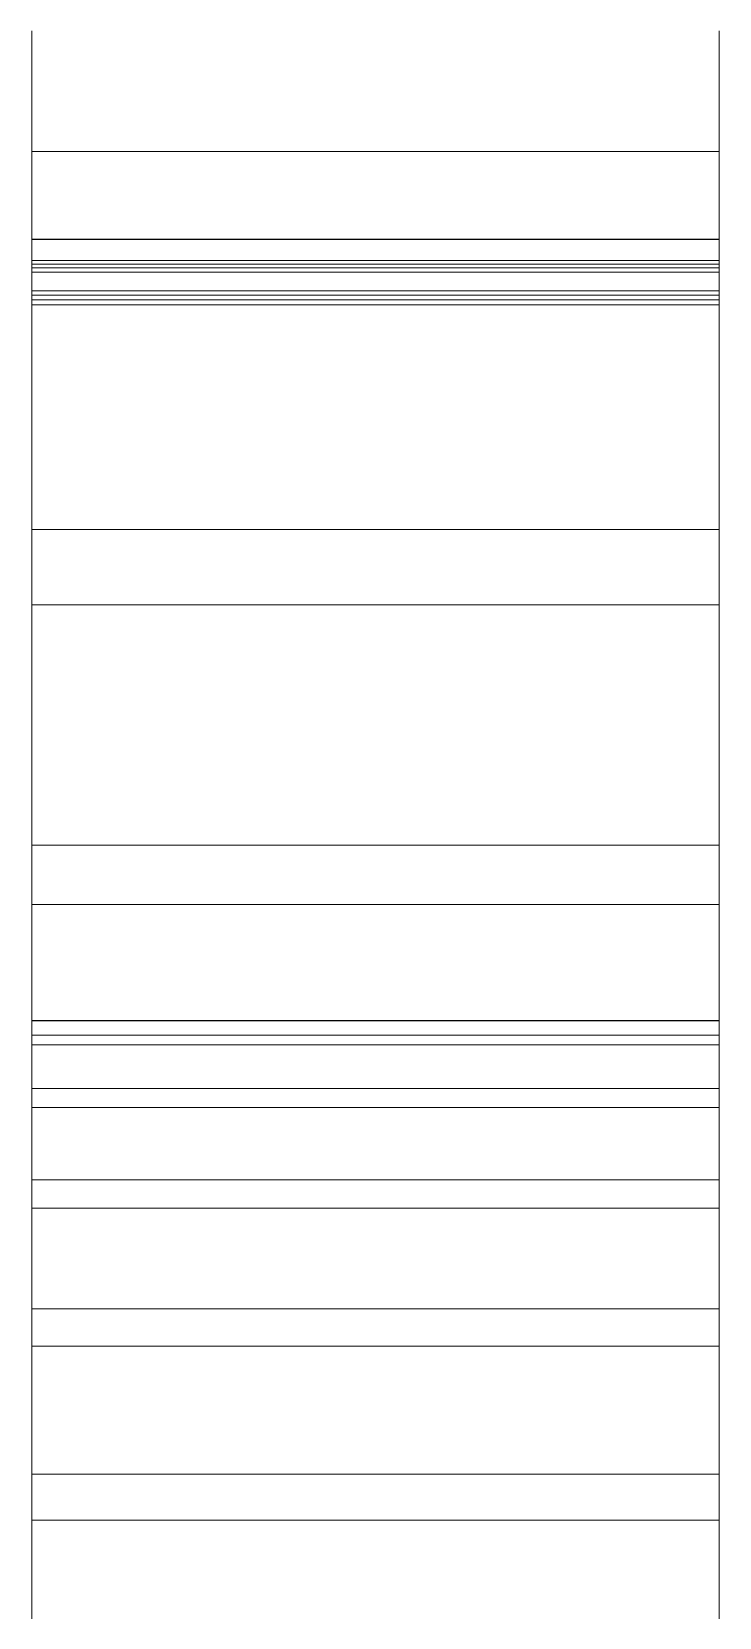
# Model space of a CAD drawing. Header units: millimetres. Extents: x 278858 to 279223, y 218711 to 219074.
# Drawn here: x 279152.13 to 279157.13, y 218902.49 to 218914.02 of the extents above; entities that cross this region are included whole.
import ezdxf

# ---------------------------------------------------------------- set-up
doc = ezdxf.new("R2010")
doc.units = ezdxf.units.MM
doc.header["$LTSCALE"] = 2
doc.layers.add('AM_9', color=251, linetype='Continuous', lineweight=15)

msp = doc.modelspace()

# ---------------------------------------------------------------- linework, layer by layer
at = {"layer": 'AM_9'}
for p, q in [((279152.131, 218913.991), (279152.131, 218914.028)), ((279152.131, 218913.953), (279152.131, 218913.991)), ((279157.131, 218914.028), (279157.131, 218913.991)), ((279157.131, 218913.991), (279157.131, 218913.953)), ((279152.131, 218913.913), (279152.131, 218913.953)), ((279152.131, 218913.872), (279152.131, 218913.913)), ((279152.131, 218913.83), (279152.131, 218913.872)), ((279157.131, 218913.953), (279157.131, 218913.913)), ((279157.131, 218913.913), (279157.131, 218913.872)), ((279157.131, 218913.872), (279157.131, 218913.83)), ((279152.131, 218913.786), (279152.131, 218913.83)), ((279152.131, 218913.741), (279152.131, 218913.786)), ((279152.131, 218913.695), (279152.131, 218913.741)), ((279157.131, 218913.83), (279157.131, 218913.786)), ((279157.131, 218913.786), (279157.131, 218913.741)), ((279157.131, 218913.741), (279157.131, 218913.695)), ((279152.131, 218913.647), (279152.131, 218913.695)), ((279152.131, 218913.597), (279152.131, 218913.647)), ((279157.131, 218913.695), (279157.131, 218913.647)), ((279157.131, 218913.647), (279157.131, 218913.597)), ((279152.131, 218913.546), (279152.131, 218913.597)), ((279152.131, 218913.494), (279152.131, 218913.546)), ((279157.131, 218913.597), (279157.131, 218913.546)), ((279157.131, 218913.546), (279157.131, 218913.494)), ((279152.131, 218913.441), (279152.131, 218913.494)), ((279152.131, 218913.385), (279152.131, 218913.441)), ((279157.131, 218913.494), (279157.131, 218913.441)), ((279157.131, 218913.441), (279157.131, 218913.385)), ((279152.131, 218913.329), (279152.131, 218913.385)), ((279152.131, 218913.271), (279152.131, 218913.329)), ((279157.131, 218913.385), (279157.131, 218913.329)), ((279157.131, 218913.329), (279157.131, 218913.271)), ((279152.131, 218913.211), (279152.131, 218913.271)), ((279152.131, 218913.15), (279152.131, 218913.211)), ((279157.131, 218913.271), (279157.131, 218913.211)), ((279157.131, 218913.211), (279157.131, 218913.15)), ((279152.131, 218913.15), (279152.131, 218912.511)), ((279152.131, 218913.15), (279157.131, 218913.15)), ((279157.131, 218912.511), (279157.131, 218913.15)), ((279152.131, 218912.51), (279152.131, 218912.511)), ((279152.131, 218912.511), (279157.131, 218912.511)), ((279152.131, 218912.356), (279152.131, 218912.51)), ((279152.131, 218912.51), (279157.131, 218912.51)), ((279157.131, 218912.511), (279157.131, 218912.51)), ((279157.131, 218912.51), (279157.131, 218912.356)), ((279152.131, 218912.33), (279152.131, 218912.356)), ((279152.131, 218912.356), (279157.131, 218912.356)), ((279157.131, 218912.356), (279157.131, 218912.33)), ((279152.131, 218912.302), (279152.131, 218912.33)), ((279152.131, 218912.33), (279157.131, 218912.33)), ((279152.131, 218912.271), (279152.131, 218912.302)), ((279152.131, 218912.302), (279157.131, 218912.302)), ((279152.131, 218912.238), (279152.131, 218912.271)), ((279152.131, 218912.271), (279157.131, 218912.271)), ((279152.131, 218912.135), (279152.131, 218912.238)), ((279157.131, 218912.33), (279157.131, 218912.302)), ((279157.131, 218912.302), (279157.131, 218912.271)), ((279157.131, 218912.271), (279157.131, 218912.238)), ((279157.131, 218912.238), (279157.131, 218912.135)), ((279152.131, 218912.103), (279152.131, 218912.135)), ((279152.131, 218912.135), (279157.131, 218912.135)), ((279157.131, 218912.135), (279157.131, 218912.103)), ((279152.131, 218912.07), (279152.131, 218912.103)), ((279152.131, 218912.103), (279157.131, 218912.103)), ((279152.131, 218912.034), (279152.131, 218912.07)), ((279152.131, 218912.07), (279157.131, 218912.07)), ((279152.131, 218912.002), (279152.131, 218912.034)), ((279152.131, 218912.034), (279157.131, 218912.034)), ((279157.131, 218912.103), (279157.131, 218912.07)), ((279157.131, 218912.07), (279157.131, 218912.034)), ((279157.131, 218912.034), (279157.131, 218912.002)), ((279152.131, 218911.986), (279152.131, 218912.002)), ((279152.131, 218911.968), (279152.131, 218911.986)), ((279152.131, 218911.949), (279152.131, 218911.968)), ((279152.131, 218911.93), (279152.131, 218911.949)), ((279152.131, 218911.909), (279152.131, 218911.93)), ((279152.131, 218911.886), (279152.131, 218911.909)), ((279157.131, 218912.002), (279157.131, 218911.986)), ((279157.131, 218911.986), (279157.131, 218911.968)), ((279157.131, 218911.968), (279157.131, 218911.949)), ((279157.131, 218911.949), (279157.131, 218911.93)), ((279157.131, 218911.93), (279157.131, 218911.909)), ((279157.131, 218911.909), (279157.131, 218911.886)), ((279152.131, 218911.863), (279152.131, 218911.886)), ((279152.131, 218911.838), (279152.131, 218911.863)), ((279152.131, 218911.812), (279152.131, 218911.838)), ((279152.131, 218911.785), (279152.131, 218911.812)), ((279152.131, 218911.757), (279152.131, 218911.785)), ((279157.131, 218911.886), (279157.131, 218911.863)), ((279157.131, 218911.863), (279157.131, 218911.838)), ((279157.131, 218911.838), (279157.131, 218911.812)), ((279157.131, 218911.812), (279157.131, 218911.785)), ((279157.131, 218911.785), (279157.131, 218911.757)), ((279152.131, 218911.727), (279152.131, 218911.757)), ((279152.131, 218911.696), (279152.131, 218911.727)), ((279152.131, 218911.664), (279152.131, 218911.696)), ((279152.131, 218911.63), (279152.131, 218911.664)), ((279157.131, 218911.757), (279157.131, 218911.727)), ((279157.131, 218911.727), (279157.131, 218911.696)), ((279157.131, 218911.696), (279157.131, 218911.664)), ((279157.131, 218911.664), (279157.131, 218911.63)), ((279152.131, 218911.595), (279152.131, 218911.63)), ((279152.131, 218911.559), (279152.131, 218911.595)), ((279152.131, 218911.521), (279152.131, 218911.559)), ((279157.131, 218911.63), (279157.131, 218911.595)), ((279157.131, 218911.595), (279157.131, 218911.559)), ((279157.131, 218911.559), (279157.131, 218911.521)), ((279152.131, 218911.482), (279152.131, 218911.521)), ((279152.131, 218911.441), (279152.131, 218911.482)), ((279152.131, 218911.4), (279152.131, 218911.441)), ((279157.131, 218911.521), (279157.131, 218911.482)), ((279157.131, 218911.482), (279157.131, 218911.441)), ((279157.131, 218911.441), (279157.131, 218911.4)), ((279152.131, 218911.356), (279152.131, 218911.4)), ((279152.131, 218911.312), (279152.131, 218911.356)), ((279157.131, 218911.4), (279157.131, 218911.356)), ((279157.131, 218911.356), (279157.131, 218911.312)), ((279152.131, 218911.266), (279152.131, 218911.312)), ((279152.131, 218911.218), (279152.131, 218911.266)), ((279152.131, 218911.169), (279152.131, 218911.218)), ((279157.131, 218911.312), (279157.131, 218911.266)), ((279157.131, 218911.266), (279157.131, 218911.218)), ((279157.131, 218911.218), (279157.131, 218911.169)), ((279152.131, 218911.119), (279152.131, 218911.169)), ((279152.131, 218911.067), (279152.131, 218911.119)), ((279157.131, 218911.169), (279157.131, 218911.119)), ((279157.131, 218911.119), (279157.131, 218911.067)), ((279152.131, 218911.014), (279152.131, 218911.067)), ((279152.131, 218910.959), (279152.131, 218911.014)), ((279157.131, 218911.067), (279157.131, 218911.014)), ((279157.131, 218911.014), (279157.131, 218910.959)), ((279152.131, 218910.903), (279152.131, 218910.959)), ((279152.131, 218910.845), (279152.131, 218910.903)), ((279157.131, 218910.959), (279157.131, 218910.903)), ((279157.131, 218910.903), (279157.131, 218910.845)), ((279152.131, 218910.786), (279152.131, 218910.845)), ((279152.131, 218910.725), (279152.131, 218910.786)), ((279157.131, 218910.845), (279157.131, 218910.786)), ((279157.131, 218910.786), (279157.131, 218910.725)), ((279152.131, 218910.663), (279152.131, 218910.725)), ((279152.131, 218910.599), (279152.131, 218910.663)), ((279157.131, 218910.725), (279157.131, 218910.663)), ((279157.131, 218910.663), (279157.131, 218910.599)), ((279152.131, 218910.534), (279152.131, 218910.599)), ((279152.131, 218910.467), (279152.131, 218910.534)), ((279157.131, 218910.599), (279157.131, 218910.534)), ((279157.131, 218910.534), (279157.131, 218910.467)), ((279152.131, 218910.399), (279152.131, 218910.467)), ((279152.131, 218910.399), (279152.131, 218909.851)), ((279152.131, 218910.399), (279157.131, 218910.399)), ((279157.131, 218910.467), (279157.131, 218910.399)), ((279157.131, 218909.851), (279157.131, 218910.399)), ((279152.131, 218909.845), (279152.131, 218909.851)), ((279152.131, 218909.851), (279157.131, 218909.851)), ((279152.131, 218909.825), (279152.131, 218909.845)), ((279152.131, 218909.803), (279152.131, 218909.825)), ((279157.131, 218909.851), (279157.131, 218909.845)), ((279157.131, 218909.845), (279157.131, 218909.825)), ((279157.131, 218909.825), (279157.131, 218909.803)), ((279152.131, 218909.78), (279152.131, 218909.803)), ((279152.131, 218909.756), (279152.131, 218909.78)), ((279152.131, 218909.73), (279152.131, 218909.756)), ((279152.131, 218909.703), (279152.131, 218909.73)), ((279152.131, 218909.675), (279152.131, 218909.703)), ((279157.131, 218909.803), (279157.131, 218909.78)), ((279157.131, 218909.78), (279157.131, 218909.756)), ((279157.131, 218909.756), (279157.131, 218909.73)), ((279157.131, 218909.73), (279157.131, 218909.703)), ((279157.131, 218909.703), (279157.131, 218909.675)), ((279152.131, 218909.646), (279152.131, 218909.675)), ((279152.131, 218909.615), (279152.131, 218909.646)), ((279152.131, 218909.582), (279152.131, 218909.615)), ((279157.131, 218909.675), (279157.131, 218909.646)), ((279157.131, 218909.646), (279157.131, 218909.615)), ((279157.131, 218909.615), (279157.131, 218909.582)), ((279152.131, 218909.549), (279152.131, 218909.582)), ((279152.131, 218909.514), (279152.131, 218909.549)), ((279152.131, 218909.477), (279152.131, 218909.514)), ((279152.131, 218909.44), (279152.131, 218909.477)), ((279157.131, 218909.582), (279157.131, 218909.549)), ((279157.131, 218909.549), (279157.131, 218909.514)), ((279157.131, 218909.514), (279157.131, 218909.477)), ((279157.131, 218909.477), (279157.131, 218909.44)), ((279152.131, 218909.4), (279152.131, 218909.44)), ((279152.131, 218909.36), (279152.131, 218909.4)), ((279152.131, 218909.318), (279152.131, 218909.36)), ((279157.131, 218909.44), (279157.131, 218909.4)), ((279157.131, 218909.4), (279157.131, 218909.36)), ((279157.131, 218909.36), (279157.131, 218909.318)), ((279152.131, 218909.274), (279152.131, 218909.318)), ((279152.131, 218909.23), (279152.131, 218909.274)), ((279157.131, 218909.318), (279157.131, 218909.274)), ((279157.131, 218909.274), (279157.131, 218909.23)), ((279152.131, 218909.183), (279152.131, 218909.23)), ((279152.131, 218909.136), (279152.131, 218909.183)), ((279152.131, 218909.086), (279152.131, 218909.136)), ((279157.131, 218909.23), (279157.131, 218909.183)), ((279157.131, 218909.183), (279157.131, 218909.136)), ((279157.131, 218909.136), (279157.131, 218909.086)), ((279152.131, 218909.036), (279152.131, 218909.086)), ((279152.131, 218908.984), (279152.131, 218909.036)), ((279157.131, 218909.086), (279157.131, 218909.036)), ((279157.131, 218909.036), (279157.131, 218908.984)), ((279152.131, 218908.931), (279152.131, 218908.984)), ((279152.131, 218908.876), (279152.131, 218908.931)), ((279157.131, 218908.984), (279157.131, 218908.931)), ((279157.131, 218908.931), (279157.131, 218908.876)), ((279152.131, 218908.819), (279152.131, 218908.876)), ((279152.131, 218908.762), (279152.131, 218908.819)), ((279157.131, 218908.876), (279157.131, 218908.819)), ((279157.131, 218908.819), (279157.131, 218908.762)), ((279152.131, 218908.702), (279152.131, 218908.762)), ((279152.131, 218908.642), (279152.131, 218908.702)), ((279157.131, 218908.762), (279157.131, 218908.702)), ((279157.131, 218908.702), (279157.131, 218908.642)), ((279152.131, 218908.58), (279152.131, 218908.642)), ((279152.131, 218908.516), (279152.131, 218908.58)), ((279157.131, 218908.642), (279157.131, 218908.58)), ((279157.131, 218908.58), (279157.131, 218908.516)), ((279152.131, 218908.451), (279152.131, 218908.516)), ((279152.131, 218908.385), (279152.131, 218908.451)), ((279157.131, 218908.516), (279157.131, 218908.451)), ((279157.131, 218908.451), (279157.131, 218908.385)), ((279152.131, 218908.317), (279152.131, 218908.385)), ((279152.131, 218908.247), (279152.131, 218908.317)), ((279157.131, 218908.385), (279157.131, 218908.317)), ((279157.131, 218908.317), (279157.131, 218908.247)), ((279152.131, 218908.177), (279152.131, 218908.247)), ((279157.131, 218908.247), (279157.131, 218908.177)), ((279152.131, 218908.104), (279152.131, 218908.177)), ((279152.131, 218908.104), (279152.131, 218907.671)), ((279152.131, 218908.104), (279157.131, 218908.104)), ((279157.131, 218908.177), (279157.131, 218908.104)), ((279157.131, 218907.671), (279157.131, 218908.104)), ((279152.131, 218907.662), (279152.131, 218907.671)), ((279152.131, 218907.671), (279157.131, 218907.671)), ((279152.131, 218907.618), (279152.131, 218907.662)), ((279157.131, 218907.671), (279157.131, 218907.662)), ((279157.131, 218907.662), (279157.131, 218907.618)), ((279152.131, 218907.572), (279152.131, 218907.618)), ((279152.131, 218907.525), (279152.131, 218907.572)), ((279152.131, 218907.476), (279152.131, 218907.525)), ((279157.131, 218907.618), (279157.131, 218907.572)), ((279157.131, 218907.572), (279157.131, 218907.525)), ((279157.131, 218907.525), (279157.131, 218907.476)), ((279152.131, 218907.426), (279152.131, 218907.476)), ((279152.131, 218907.375), (279152.131, 218907.426)), ((279157.131, 218907.476), (279157.131, 218907.426)), ((279157.131, 218907.426), (279157.131, 218907.375)), ((279152.131, 218907.322), (279152.131, 218907.375)), ((279152.131, 218907.268), (279152.131, 218907.322)), ((279157.131, 218907.375), (279157.131, 218907.322)), ((279157.131, 218907.322), (279157.131, 218907.268)), ((279152.131, 218907.212), (279152.131, 218907.268)), ((279152.131, 218907.155), (279152.131, 218907.212)), ((279157.131, 218907.268), (279157.131, 218907.212)), ((279157.131, 218907.212), (279157.131, 218907.155)), ((279152.131, 218907.097), (279152.131, 218907.155)), ((279152.131, 218907.037), (279152.131, 218907.097)), ((279157.131, 218907.155), (279157.131, 218907.097)), ((279157.131, 218907.097), (279157.131, 218907.037)), ((279152.131, 218906.976), (279152.131, 218907.037)), ((279152.131, 218906.913), (279152.131, 218906.976)), ((279157.131, 218907.037), (279157.131, 218906.976)), ((279157.131, 218906.976), (279157.131, 218906.913)), ((279152.131, 218906.85), (279152.131, 218906.913)), ((279152.131, 218906.828), (279152.131, 218906.85)), ((279152.131, 218906.828), (279152.131, 218906.826)), ((279152.131, 218906.828), (279157.131, 218906.828)), ((279152.131, 218906.768), (279152.131, 218906.826)), ((279152.131, 218906.826), (279157.131, 218906.826)), ((279157.131, 218906.913), (279157.131, 218906.85)), ((279157.131, 218906.85), (279157.131, 218906.828)), ((279157.131, 218906.826), (279157.131, 218906.828)), ((279157.131, 218906.826), (279157.131, 218906.768)), ((279152.131, 218906.72), (279152.131, 218906.768)), ((279152.131, 218906.72), (279152.131, 218906.651)), ((279152.131, 218906.72), (279157.131, 218906.72)), ((279157.131, 218906.768), (279157.131, 218906.72)), ((279157.131, 218906.651), (279157.131, 218906.72)), ((279152.131, 218906.591), (279152.131, 218906.651)), ((279152.131, 218906.651), (279157.131, 218906.651)), ((279152.131, 218906.531), (279152.131, 218906.591)), ((279157.131, 218906.651), (279157.131, 218906.591)), ((279157.131, 218906.591), (279157.131, 218906.531)), ((279152.131, 218906.472), (279152.131, 218906.531)), ((279152.131, 218906.413), (279152.131, 218906.472)), ((279157.131, 218906.531), (279157.131, 218906.472)), ((279157.131, 218906.472), (279157.131, 218906.413)), ((279152.131, 218906.355), (279152.131, 218906.413)), ((279152.131, 218906.333), (279152.131, 218906.355)), ((279157.131, 218906.413), (279157.131, 218906.355)), ((279157.131, 218906.355), (279157.131, 218906.333)), ((279152.131, 218906.333), (279152.131, 218906.195)), ((279152.131, 218906.333), (279157.131, 218906.333)), ((279157.131, 218906.195), (279157.131, 218906.333)), ((279152.131, 218906.134), (279152.131, 218906.195)), ((279152.131, 218906.195), (279157.131, 218906.195)), ((279152.131, 218906.072), (279152.131, 218906.134)), ((279157.131, 218906.195), (279157.131, 218906.134)), ((279157.131, 218906.134), (279157.131, 218906.072)), ((279152.131, 218906.012), (279152.131, 218906.072)), ((279152.131, 218905.952), (279152.131, 218906.012)), ((279157.131, 218906.072), (279157.131, 218906.012)), ((279157.131, 218906.012), (279157.131, 218905.952)), ((279152.131, 218905.892), (279152.131, 218905.952)), ((279157.131, 218905.952), (279157.131, 218905.892)), ((279152.131, 218905.833), (279152.131, 218905.892)), ((279152.131, 218905.775), (279152.131, 218905.833)), ((279157.131, 218905.892), (279157.131, 218905.833)), ((279157.131, 218905.833), (279157.131, 218905.775)), ((279152.131, 218905.717), (279152.131, 218905.775)), ((279152.131, 218905.668), (279152.131, 218905.717)), ((279152.131, 218905.668), (279152.131, 218905.463)), ((279152.131, 218905.668), (279157.131, 218905.668)), ((279157.131, 218905.775), (279157.131, 218905.717)), ((279157.131, 218905.717), (279157.131, 218905.668)), ((279157.131, 218905.463), (279157.131, 218905.668)), ((279152.131, 218905.4), (279152.131, 218905.463)), ((279152.131, 218905.463), (279157.131, 218905.463)), ((279157.131, 218905.463), (279157.131, 218905.4)), ((279152.131, 218905.338), (279152.131, 218905.4)), ((279152.131, 218905.277), (279152.131, 218905.338)), ((279157.131, 218905.4), (279157.131, 218905.338)), ((279157.131, 218905.338), (279157.131, 218905.277)), ((279152.131, 218905.216), (279152.131, 218905.277)), ((279152.131, 218905.155), (279152.131, 218905.216)), ((279157.131, 218905.277), (279157.131, 218905.216)), ((279157.131, 218905.216), (279157.131, 218905.155)), ((279152.131, 218905.095), (279152.131, 218905.155)), ((279152.131, 218905.036), (279152.131, 218905.095)), ((279157.131, 218905.155), (279157.131, 218905.095)), ((279157.131, 218905.095), (279157.131, 218905.036)), ((279152.131, 218904.978), (279152.131, 218905.036)), ((279152.131, 218904.919), (279152.131, 218904.978)), ((279157.131, 218905.036), (279157.131, 218904.978)), ((279157.131, 218904.978), (279157.131, 218904.919)), ((279152.131, 218904.862), (279152.131, 218904.919)), ((279152.131, 218904.805), (279152.131, 218904.862)), ((279157.131, 218904.919), (279157.131, 218904.862)), ((279157.131, 218904.862), (279157.131, 218904.805)), ((279152.131, 218904.749), (279152.131, 218904.805)), ((279152.131, 218904.731), (279152.131, 218904.749)), ((279157.131, 218904.805), (279157.131, 218904.749)), ((279157.131, 218904.749), (279157.131, 218904.731)), ((279152.131, 218904.731), (279152.131, 218904.459)), ((279152.131, 218904.731), (279157.131, 218904.731)), ((279157.131, 218904.459), (279157.131, 218904.731)), ((279152.131, 218904.396), (279152.131, 218904.459)), ((279152.131, 218904.459), (279157.131, 218904.459)), ((279152.131, 218904.333), (279152.131, 218904.396)), ((279157.131, 218904.459), (279157.131, 218904.396)), ((279157.131, 218904.396), (279157.131, 218904.333)), ((279152.131, 218904.271), (279152.131, 218904.333)), ((279157.131, 218904.333), (279157.131, 218904.271)), ((279152.131, 218904.21), (279152.131, 218904.271)), ((279152.131, 218904.149), (279152.131, 218904.21)), ((279157.131, 218904.271), (279157.131, 218904.21)), ((279157.131, 218904.21), (279157.131, 218904.149)), ((279152.131, 218904.089), (279152.131, 218904.149)), ((279152.131, 218904.029), (279152.131, 218904.089)), ((279157.131, 218904.149), (279157.131, 218904.089)), ((279157.131, 218904.089), (279157.131, 218904.029)), ((279152.131, 218903.97), (279152.131, 218904.029)), ((279152.131, 218903.912), (279152.131, 218903.97)), ((279157.131, 218904.029), (279157.131, 218903.97)), ((279157.131, 218903.97), (279157.131, 218903.912)), ((279152.131, 218903.854), (279152.131, 218903.912)), ((279152.131, 218903.797), (279152.131, 218903.854)), ((279157.131, 218903.912), (279157.131, 218903.854)), ((279157.131, 218903.854), (279157.131, 218903.797)), ((279152.131, 218903.74), (279152.131, 218903.797)), ((279152.131, 218903.684), (279152.131, 218903.74)), ((279157.131, 218903.797), (279157.131, 218903.74)), ((279157.131, 218903.74), (279157.131, 218903.684)), ((279152.131, 218903.629), (279152.131, 218903.684)), ((279152.131, 218903.574), (279152.131, 218903.629)), ((279157.131, 218903.684), (279157.131, 218903.629)), ((279157.131, 218903.629), (279157.131, 218903.574)), ((279152.131, 218903.528), (279152.131, 218903.574)), ((279152.131, 218903.528), (279152.131, 218903.192)), ((279152.131, 218903.528), (279157.131, 218903.528)), ((279157.131, 218903.574), (279157.131, 218903.528)), ((279157.131, 218903.192), (279157.131, 218903.528)), ((279152.131, 218903.129), (279152.131, 218903.192)), ((279152.131, 218903.192), (279157.131, 218903.192)), ((279152.131, 218903.066), (279152.131, 218903.129)), ((279157.131, 218903.192), (279157.131, 218903.129)), ((279157.131, 218903.129), (279157.131, 218903.066)), ((279152.131, 218903.004), (279152.131, 218903.066)), ((279157.131, 218903.066), (279157.131, 218903.004)), ((279152.131, 218902.943), (279152.131, 218903.004)), ((279152.131, 218902.882), (279152.131, 218902.943)), ((279157.131, 218903.004), (279157.131, 218902.943)), ((279157.131, 218902.943), (279157.131, 218902.882)), ((279152.131, 218902.822), (279152.131, 218902.882)), ((279152.131, 218902.762), (279152.131, 218902.822)), ((279157.131, 218902.882), (279157.131, 218902.822)), ((279157.131, 218902.822), (279157.131, 218902.762)), ((279152.131, 218902.703), (279152.131, 218902.762)), ((279152.131, 218902.645), (279152.131, 218902.703)), ((279157.131, 218902.762), (279157.131, 218902.703)), ((279157.131, 218902.703), (279157.131, 218902.645)), ((279152.131, 218902.587), (279152.131, 218902.645)), ((279152.131, 218902.53), (279152.131, 218902.587)), ((279157.131, 218902.645), (279157.131, 218902.587)), ((279157.131, 218902.587), (279157.131, 218902.53)), ((279152.131, 218902.474), (279152.131, 218902.53)), ((279157.131, 218902.53), (279157.131, 218902.474))]:
    msp.add_line(p, q, dxfattribs=at)

doc.saveas('drawing.dxf')
